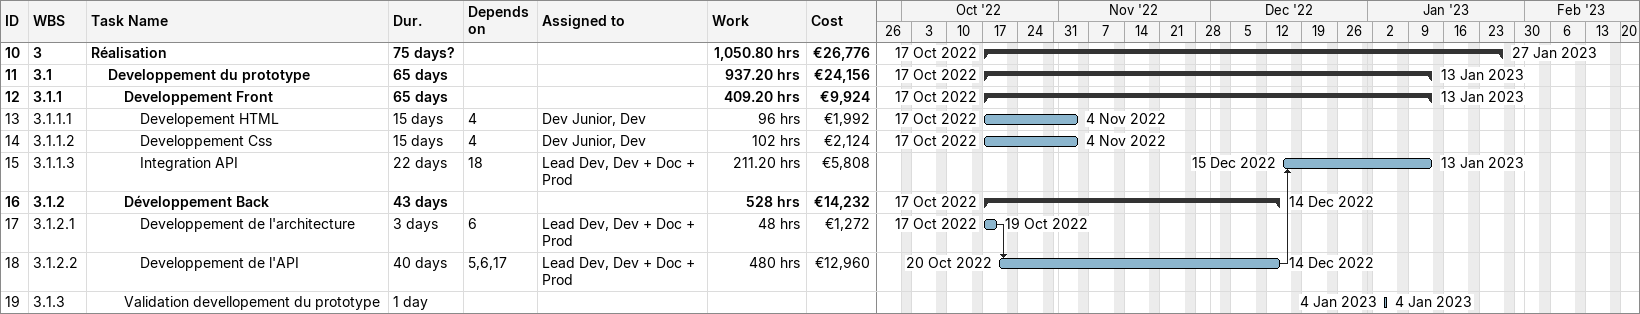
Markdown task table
| ID | WBS | Task | Duration | Start | Finish | Predecessors | Resources | Work (h) | Cost (€) |
|---|---|---|---|---|---|---|---|---|---|
| 10 | 3 | **Réalisation** | 75d? | 2022-10-17 | 2023-01-27 |  |  | 1050.80 | 26776 |
| 11 | 3.1 | **Developpement du prototype** | 65d | 2022-10-17 | 2023-01-13 |  |  | 937.20 | 24156 |
| 12 | 3.1.1 | **Developpement Front** | 65d | 2022-10-17 | 2023-01-13 |  |  | 409.20 | 9924 |
| 13 | 3.1.1.1 | Developement HTML | 15d | 2022-10-17 | 2022-11-04 | 4 | Dev Junior, Dev | 96 | 1992 |
| 14 | 3.1.1.2 | Developpement Css | 15d | 2022-10-17 | 2022-11-04 | 4 | Dev Junior, Dev | 102 | 2124 |
| 15 | 3.1.1.3 | Integration API | 22d | 2022-12-15 | 2023-01-13 | 18 | Lead Dev, Dev + Doc + Prod | 211.20 | 5808 |
| 16 | 3.1.2 | **Développement Back** | 43d | 2022-10-17 | 2022-12-14 |  |  | 528 | 14232 |
| 17 | 3.1.2.1 | Developpement de l'architecture | 3d | 2022-10-17 | 2022-10-19 | 6 | Lead Dev, Dev + Doc + Prod | 48 | 1272 |
| 18 | 3.1.2.2 | Developpement de l'API | 40d | 2022-10-20 | 2022-12-14 | 5, 6, 17 | Lead Dev, Dev + Doc + Prod | 480 | 12960 |
| 19 | 3.1.3 | Validation devellopement du prototype | 1d | 2023-01-04 | 2023-01-04 |  |  |  |  |
